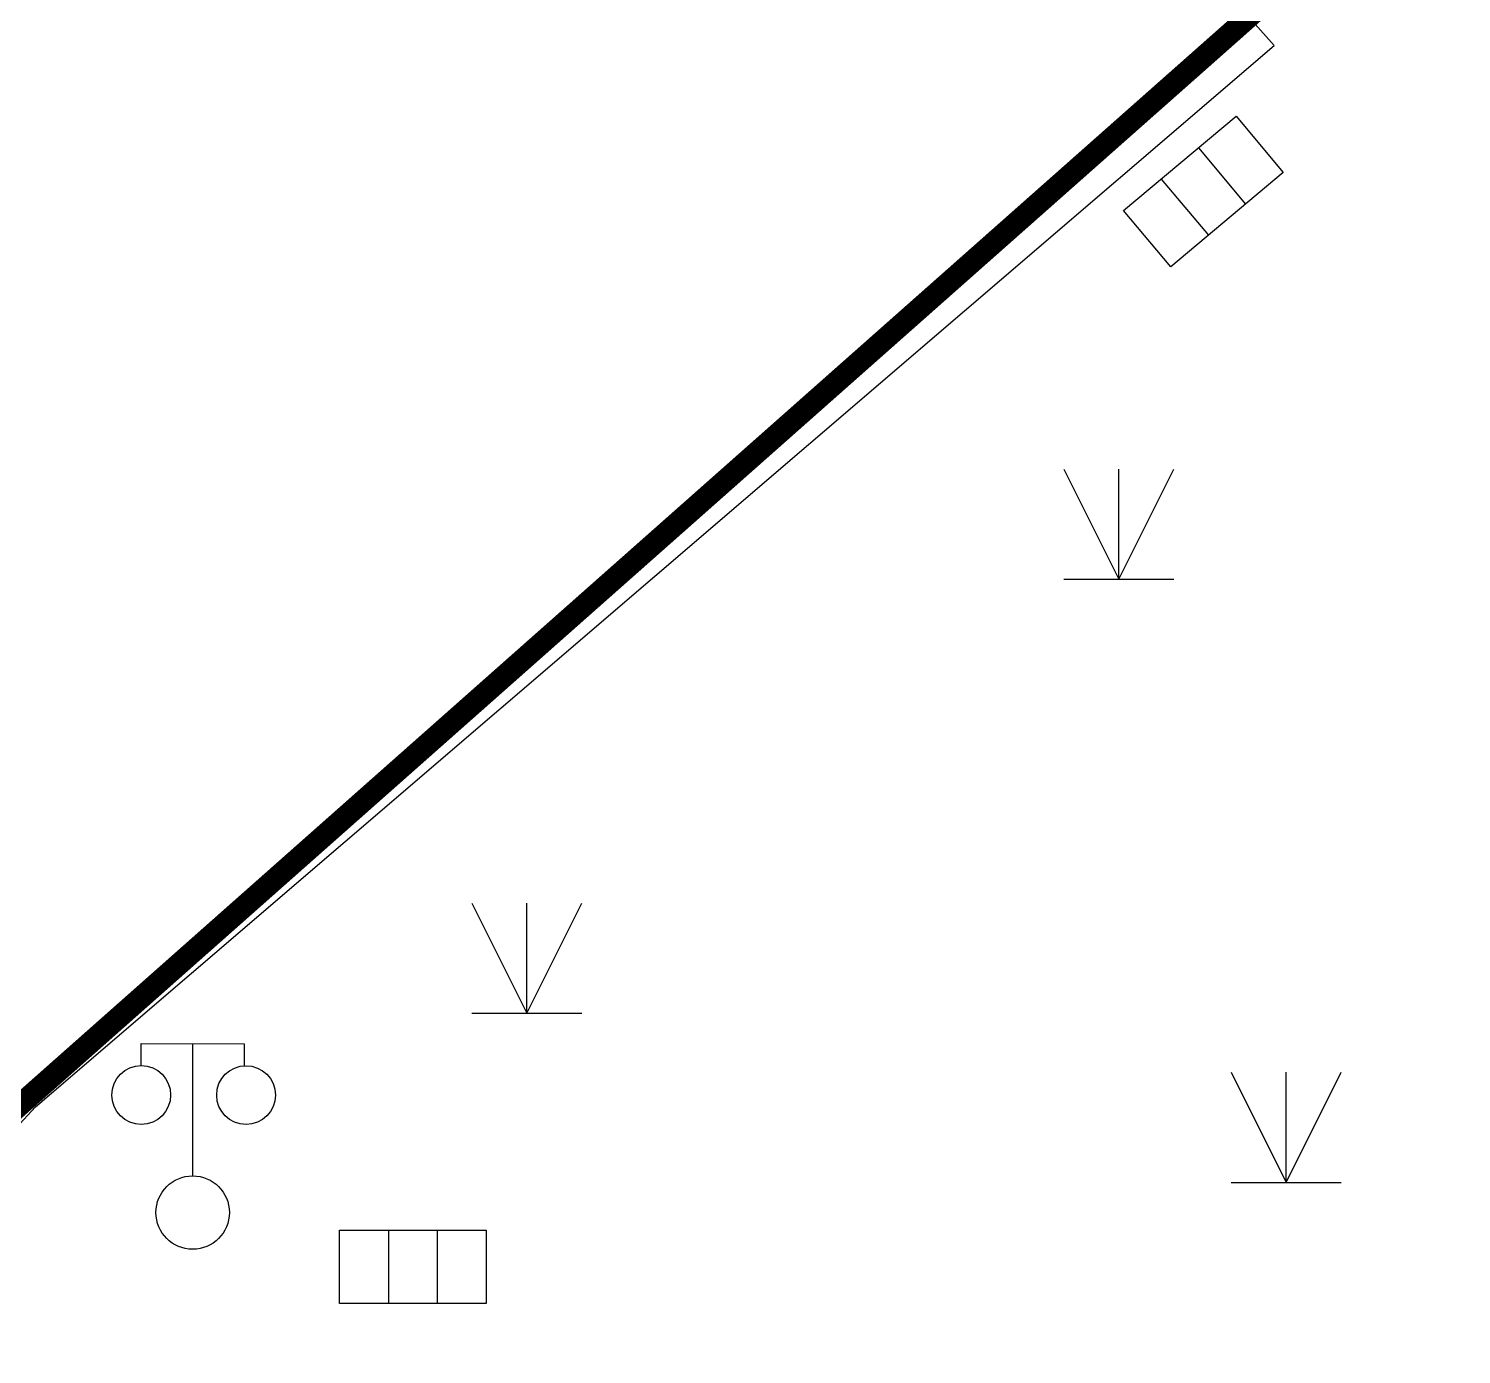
# Model space of a CAD drawing. Extents: x 99002 to 478558, y 2449839 to 2450453.
# Drawn here: x 478498.56 to 478508.32, y 2450289.59 to 2450298.61 of the extents above; entities that cross this region are included whole.
import ezdxf

# ---------------------------------------------------------------- set-up
doc = ezdxf.new("R2010")
doc.units = 0
doc.header["$LTSCALE"] = 0.5
doc.linetypes.add('X0', pattern=[4, 3, -1])
doc.layers.get('0').update_dxf_attribs({"linetype": 'CONTINUOUS'})
for name, color, linetype in [('DLDW', 11, 'CONTINUOUS'), ('GXYZ', 2, 'CONTINUOUS'), ('JMD', 6, 'CONTINUOUS'), ('ZBTZ', 3, 'CONTINUOUS'), ('地下室范围线', 170, 'CONTINUOUS')]:
    doc.layers.add(name, color=color, linetype=linetype)

# ---------------------------------------------------------------- blocks, each defined once
blk = doc.blocks.new('gc041')
for p, q in [((-1, 0.5), (1, 0.5)), ((-1, -0.5), (-1, 0.5)), ((-0.33, 0.5), (-0.33, -0.5)), ((0.33, 0.5), (0.33, -0.5)), ((1, 0.5), (1, -0.5)), ((1, -0.5), (-1, -0.5))]:
    blk.add_line(p, q)
blk = doc.blocks.new('gc097')
for p, q in [((-0.7, 2.001), (-0.7, 2.301)), ((-0.7, 2.301), (0.7, 2.299)), ((0, 0.5), (0, 2.3)), ((0.7, 2.299), (0.7, 1.999))]:
    blk.add_line(p, q)
for centre, radius in [((-0.7, 1.601), 0.4), ((0.727, 1.6), 0.4), ((0, 0), 0.5)]:
    blk.add_circle(centre, radius)
blk = doc.blocks.new('gc124')
for p, q in [((-0.75, 1.5), (0, 0)), ((0, 0), (0, 1.5)), ((0, 0), (0.75, 1.5)), ((-0.75, 0), (0.75, 0))]:
    blk.add_line(p, q)

msp = doc.modelspace()

# ---------------------------------------------------------------- linework, layer by layer
at = {"layer": 'JMD', "color": 6, "linetype": 'Continuous', "flags": 128}
msp.add_lwpolyline([(478497.2305, 2450289.3451), (478497.5117, 2450289.8684), (478497.8362, 2450290.3661), (478498.2015, 2450290.8345), (478498.6052, 2450291.2704), (478507.0409, 2450298.4983), (478501.8974, 2450304.2762), (478493.3913, 2450296.7344), (478492.4508, 2450295.748), (478491.6011, 2450294.6825), (478490.8488, 2450293.5461), (478490.1997, 2450292.3478), (478489.6589, 2450291.0968), (478489.2308, 2450289.803), (478488.9185, 2450288.4764)], dxfattribs=at)
at = {"layer": '地下室范围线', "color": 170, "linetype": 'X0', "const_width": 0.15, "flags": 128}
msp.add_lwpolyline([(478536.0259, 2450335.114), (478517.8007, 2450318.9784), (478517.7893, 2450310.4158), (478515.1893, 2450310.4192), (478515.1913, 2450311.9192), (478512.1912, 2450311.9232), (478512.1873, 2450308.9231), (478511.3873, 2450308.9242), (478511.3777, 2450301.7241), (478510.2938, 2450301.7255), (478498.1977, 2450291.0163), (478493.4251, 2450296.4069), (478492.6266, 2450295.6503), (478491.8934, 2450294.8302), (478491.2304, 2450293.9523), (478490.6422, 2450293.0226), (478490.1329, 2450292.0475), (478489.7059, 2450291.0337), (478489.3642, 2450289.988), (478489.11, 2450288.9177), (478488.9452, 2450287.83), (478486.1651, 2450290.9701), (478467.8793, 2450274.781), (478467.8729, 2450269.8811), (478467.0728, 2450269.8822), (478467.0661, 2450264.7821), (478456.6012, 2450264.7959), (478450.9832, 2450259.8221), (478450.9665, 2450247.2031), (478535.9094, 2450247.0907)], dxfattribs=at)

# ---------------------------------------------------------------- block references
at = {"layer": 'DLDW', "color": 11, "linetype": 'Continuous', "xscale": 0.5, "yscale": 0.5}
msp.add_blockref('gc097', (478499.6762, 2450290.5509, 4.481), dxfattribs=at)
at = {"layer": 'GXYZ', "color": 2, "linetype": 'Continuous', "xscale": 0.4999999999909964, "yscale": 0.5, "rotation": 39.96336409033561}
msp.add_blockref('gc041', (478506.5586, 2450297.503, 4.499), dxfattribs=at)
at = {"layer": 'GXYZ', "color": 2, "linetype": 'Continuous', "xscale": 0.5, "yscale": 0.5}
msp.add_blockref('gc041', (478501.1758, 2450290.182, 4.387), dxfattribs=at)
at = {"layer": 'ZBTZ', "color": 3, "linetype": 'Continuous', "xscale": 0.5, "yscale": 0.5}
for p in [(478505.9832, 2450294.8631), (478501.9515, 2450291.9076), (478507.1229, 2450290.7559)]:
    msp.add_blockref('gc124', p, dxfattribs=at)

doc.saveas('drawing.dxf')
